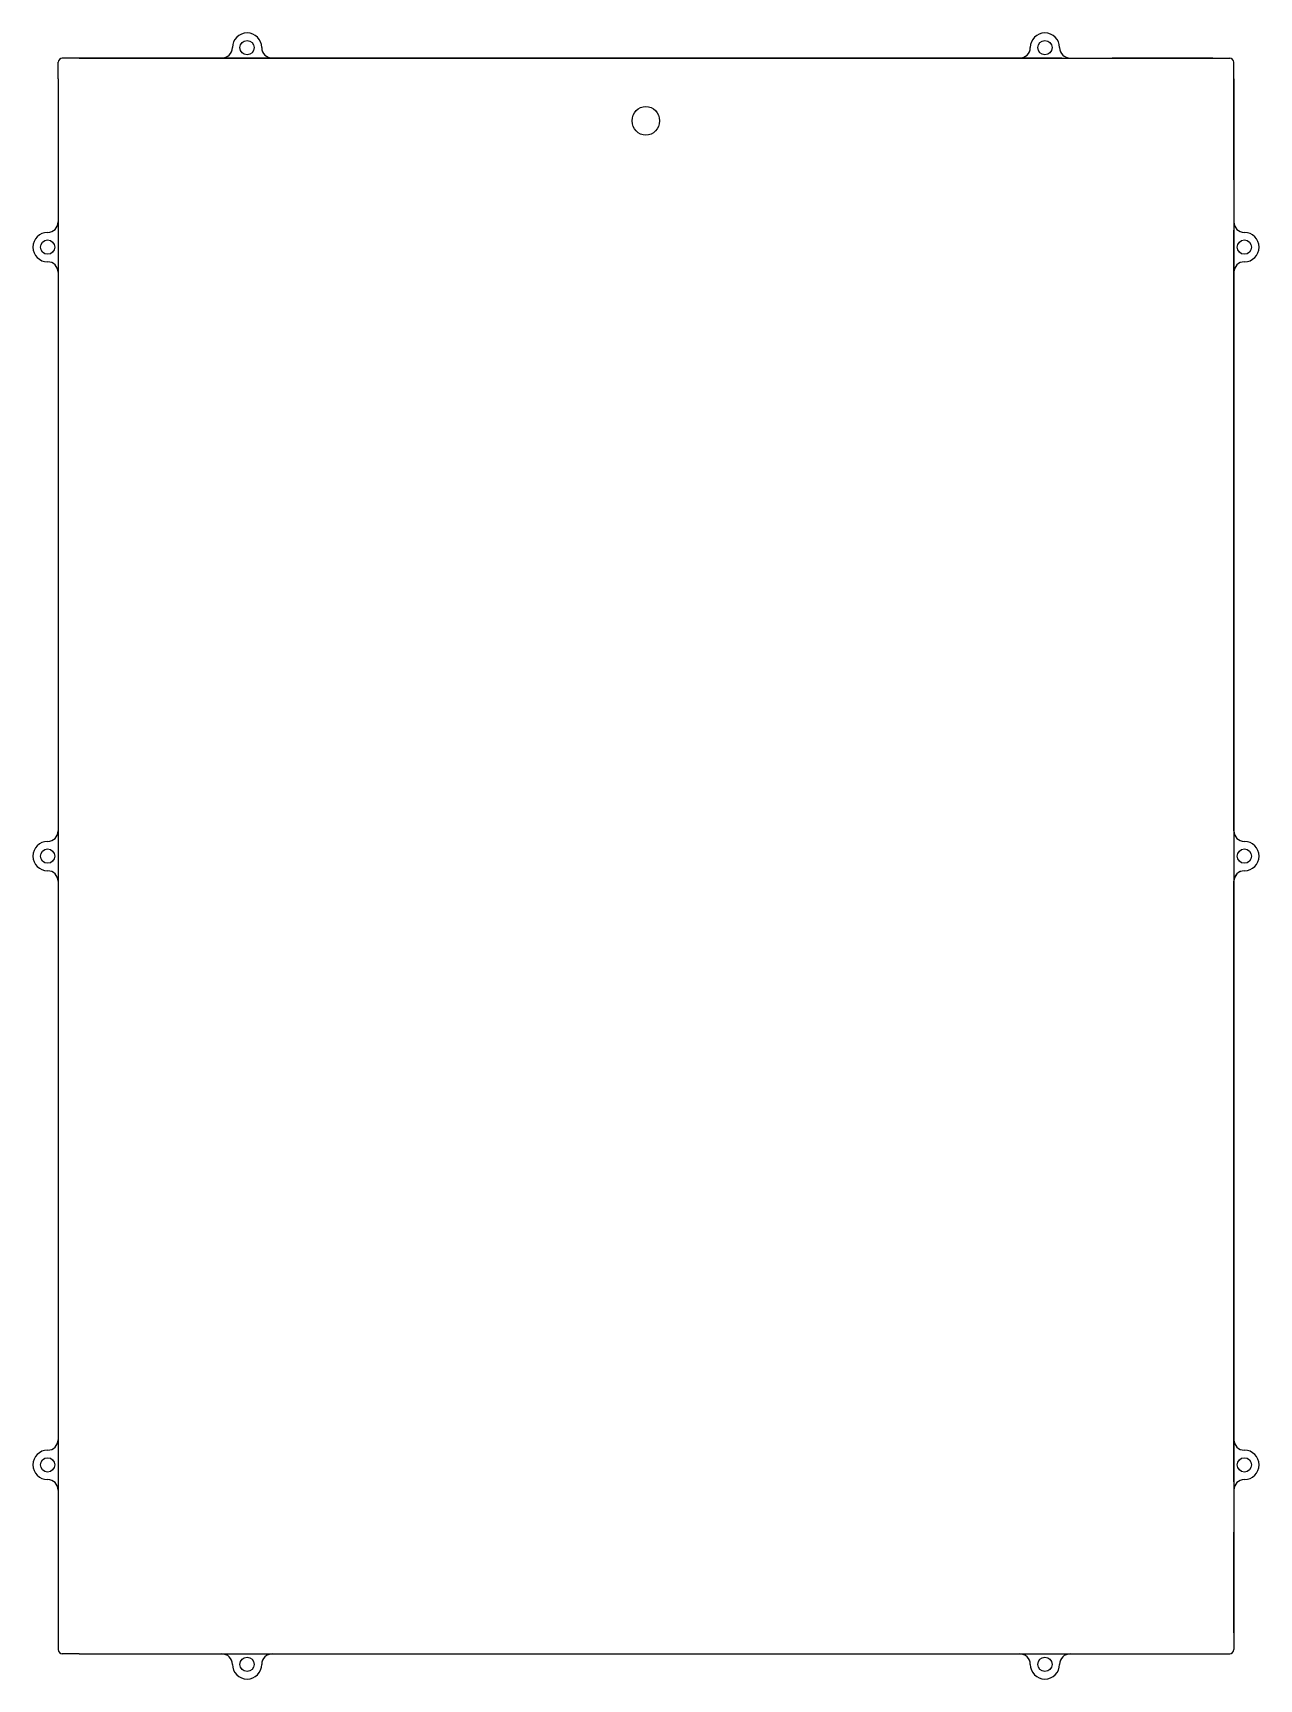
# Model space of a CAD drawing. Header units: millimetres. Extents: x -146 to 146, y -88 to 304.
import ezdxf

# ---------------------------------------------------------------- set-up
doc = ezdxf.new("R2010")
doc.units = ezdxf.units.MM
doc.layers.get('0').update_dxf_attribs({"linetype": 'CONTINUOUS'})

msp = doc.modelspace()

# ---------------------------------------------------------------- linework, layer by layer
for p, q in [((-135, 298.1), (-139, 298.1)), ((-135, 298.1), (-135.01, 298.1)), ((-135.01, 298.1), (134.76, 298.1)), ((-110, 298.1), (-135, 298.1)), ((15, 298.1), (-110, 298.1)), ((99, 298.1), (15, 298.1)), ((135, 298.1), (111, 298.1)), ((134.76, 298.1), (139, 298.1)), ((-140, 293.18), (-140, 297.1)), ((140, 293.18), (140, 297.1)), ((-140, 293.18), (-140, 265.55)), ((-140, 293.18), (-140, -76.84)), ((140, 293.18), (140, -76.84)), ((140, 269.1), (140, 293.1)), ((140, 114.1), (140, 257.1)), ((140, -40.9), (140, 102.1)), ((140, -76.84), (140, -52.9)), ((-140, -76.84), (-140, -80.84)), ((140, -76.84), (140, -80.84)), ((-135, -81.84), (-139, -81.84)), ((-135, -81.84), (135, -81.84)), ((-110, -81.84), (15, -81.84)), ((15, -81.84), (99, -81.84)), ((135, -81.84), (139, -81.84))]:
    msp.add_line(p, q)
for centre in [(-95, 300.6), (95, 300.6), (-142.5, 253.1), (142.5, 253.1), (-142.5, 108.1), (142.5, 108.1), (142.5, 108.1), (-142.5, -36.84), (142.5, -36.84), (-95, -84.34), (95, -84.34)]:
    msp.add_circle(centre, 1.7)
for centre, radius, start, end in [((-95, 300.6), 3.5, 0, 180), ((95, 300.6), 3.5, 0, 180), ((-139, 297.1), 1, 90, 180), ((-101, 300.6), 2.5, 270, 360), ((-89, 300.6), 2.5, 180, 270), ((89, 300.6), 2.5, -90, 0), ((101, 300.6), 2.5, 180, 270), ((139, 297.1), 1, 0, 90), ((-142.5, 259.1), 2.5, 270, 360), ((142.5, 259.1), 2.5, 180, 270), ((-142.5, 253.1), 3.5, 90, 270), ((142.5, 253.1), 3.5, -90, 90), ((-142.5, 247.1), 2.5, 0, 90), ((142.5, 247.1), 2.5, 90, 180), ((-142.5, 114.1), 2.5, -90, 0), ((142.5, 114.1), 2.5, 180.0029, 269.9999), ((142.5, 114.1), 2.5, 180, 270), ((-142.5, 108.1), 3.5, 90, 270), ((142.5, 108.1), 3.5, -90, 90), ((142.5, 108.1), 3.5, -90, 90), ((-142.5, 102.1), 2.5, 0, 90), ((142.5, 102.1), 2.5, 90.0001, 180.0028), ((142.5, 102.1), 2.5, 90, 180), ((-142.5, -30.84), 2.5, 270, 360), ((142.5, -30.84), 2.5, 180, 270), ((-142.5, -36.84), 3.5, 90, 270), ((142.5, -36.84), 3.5, -90, 90), ((-142.5, -42.84), 2.5, 0, 90), ((142.5, -42.84), 2.5, 90, 180), ((-139, -80.84), 1, 180, 270), ((-101, -84.34), 2.5, 0, 90), ((-89, -84.34), 2.5, 90, 180), ((89, -84.34), 2.5, 0, 90), ((101, -84.34), 2.5, 90, 180), ((139, -80.84), 1, 270, 360), ((-95, -84.34), 3.5, 180, 360), ((95, -84.34), 3.5, -180, 0)]:
    msp.add_arc(centre, radius, start, end)
msp.add_ellipse((-0.05, 283.18), major_axis=(0, 3.42), ratio=0.94925)

doc.saveas('drawing.dxf')
